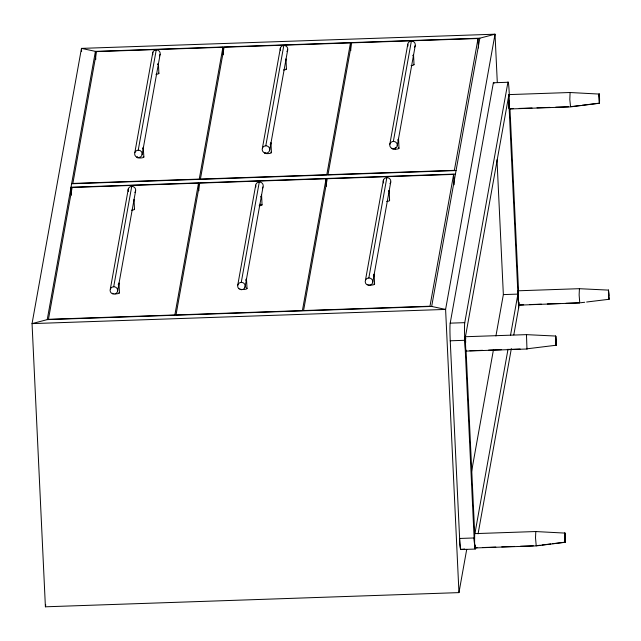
<?xml version="1.0" encoding="UTF-8"?>
<svg xmlns="http://www.w3.org/2000/svg" width="641" height="641" viewBox="0 0 641 641"><rect width="100%" height="100%" fill="white"/><g stroke="black" fill="none" stroke-linecap="round" stroke-linejoin="round"><path stroke-width="0.96" d="M518.016 298.642L518.208 290.726M518.833 302.095L518.625 305.164L518.056 299.435M475.221 545.307L475.197 546.42M523.641 304.779L518.529 304.972L518.04 290.79L579.2 288.69L608.493 290.109L608.91 295.076M509.074 95.854L508.786 94.403L508.85 105.589M465.687 338.985C464.925 328.08 465.037 353.816 465.951 350.363M518.705 304.948L518.801 303.746L518.585 308.257L513.81 334.858M527.11 348.263L526.966 349.008L465.807 351.108L465.23 336.733L526.389 334.642L555.675 336.052L556.003 345.387L555.707 336.068L555.987 345.371L555.779 343.961M474.644 533.761L474.484 543.063L475.422 548.64A14.591 0.769 88 0 1 474.124 537.967L464.805 340.299A14.591 0.769 88 0 1 464.757 322.655L507.928 82.272L493.37 82.769L450.198 323.152A14.591 0.769 88 0 0 450.238 340.796L459.869 543.616L460.567 549.393L464.741 549.008M134.025 199.351L134.49 209.23M261.272 195.353C261.873 194.544 261.071 196.523 261.576 194.968L262.049 204.856M388.831 190.978C389.408 190.297 388.678 191.923 389.143 190.633L389.608 200.473M157.974 64.645L158.415 63.475L158.888 73.411M285.533 60.27L285.982 59.1L286.447 69.036M414.014 64.653L413.541 54.733L413.092 55.895M118.994 282.969L119.474 292.841M143.215 147.334L143.872 157.021M270.165 144.433L270.967 142.711L271.439 152.646M398.534 138.344L398.998 148.271M508.882 106.069L509.291 108.986L570.45 106.887L599.479 103.257L599.159 93.931L599.575 98.898M608.533 297.2L608.822 299.435L608.894 294.628M509.074 95.918L508.874 94.556L509.17 108.698L513.321 108.633M474.572 533.512L474.62 545.227L474.124 537.967L459.565 538.464A14.591 0.769 88 0 0 460.855 549.137M555.627 336.188L555.691 342.695M599.231 101.454L599.135 93.971L599.479 103.257L599.591 99.419M564.953 540.483L564.881 532.959L565.21 542.286L564.905 532.967L565.218 542.286L536.172 545.908L474.965 547.951L477.072 547.735M608.878 294.051L608.493 290.109L608.533 297.232M608.445 290.245L608.501 296.751M608.589 298.001L608.814 299.435L608.95 297.039M466.72 549.361L458.956 592.613L45.407 606.803L32.05 323.609L47.234 319.627L95.413 51.368L479.837 38.18L495.028 34.197L497.28 82.064M45.407 606.803L45.759 604.84M110.316 289.115L128.336 188.783M134.842 152.558L152.854 52.225M113.705 286.735L131.726 186.395M138.232 150.162L156.252 49.83M117.599 291.182A3.79 3.678 10.2 0 0 112.672 286.912A3.79 3.678 10.2 0 0 111.374 293.153A3.79 3.678 10.2 0 0 117.599 291.182L135.612 190.85M142.118 154.617A3.79 3.678 10.2 0 0 137.198 150.347A3.79 3.678 10.2 0 0 135.9 156.58A3.79 3.678 10.2 0 0 142.118 154.617L160.138 54.285M198.518 183.142L174.849 314.971L48.452 319.306L72.129 187.476L198.518 183.142L198.878 190.697M222.924 47.274L199.247 179.103L72.85 183.438L96.527 51.609L222.924 47.274L223.276 54.822M237.691 285.445L255.711 185.113M262.401 148.183L280.421 47.851M241.264 282.352L259.285 182.02M265.791 145.787L283.811 45.455M245.006 287.328L263.018 186.996M269.677 150.242A3.79 3.678 10.2 0 0 264.757 145.964A3.79 3.678 10.2 0 0 263.459 152.205A3.79 3.678 10.2 0 0 269.677 150.242L287.697 49.902M326.085 178.767L302.408 310.597L176.011 314.931L199.688 183.102L326.085 178.767L326.437 186.315M350.483 42.899L326.806 174.729L200.409 179.063L224.086 47.234L350.483 42.899L350.835 50.447M365.442 280.365L383.462 180.025M389.776 144.505L407.796 44.165M368.831 277.978L386.844 177.645M393.35 141.413L411.37 41.08M372.717 282.433A3.79 3.678 10.2 0 0 367.798 278.154A3.79 3.678 10.2 0 0 366.492 284.396A3.79 3.678 10.2 0 0 372.717 282.433L390.738 182.092M397.244 145.86A3.79 3.678 10.2 0 0 392.316 141.589A3.79 3.678 10.2 0 0 391.018 147.831A3.79 3.678 10.2 0 0 397.244 145.86L415.256 45.527M453.644 174.392L429.967 306.222L303.57 310.556L327.247 178.727L453.644 174.392L454.132 184.776M478.042 38.516L454.365 170.346L327.976 174.689L351.645 42.859L478.042 38.516L478.482 47.963M47.234 319.627L431.665 306.438L479.837 38.18M508.593 96.43L465.43 336.813L465.695 342.478M471.512 471.928L493.45 349.762M495.926 335.972L503.353 294.596L496.999 159.825M474.925 533.496L508.009 349.265M510.484 335.475L517.92 294.099L508.778 100.204M478.074 533.865L511.334 348.648M570.538 106.67L569.817 99.563L570.081 92.649M579.865 302.848L518.625 305.164M245.767 280.293L246.569 278.579M157.974 64.004L158.407 63.491L158.111 64.372M285.533 59.629L285.942 59.14L285.67 59.998M413.229 55.623L413.525 54.733M246.256 279.484L246.376 278.827M373.334 275.918L374.128 274.204L374.592 284.091M143.207 147.726L142.606 148.808M118.809 283.594L118.208 284.676M373.815 275.109L374.024 274.332M398.077 139.514L397.724 140.05M260.975 196.41L260.575 196.947M246.465 278.707L247.033 288.466M413.349 54.974L413.092 55.254M536.221 545.86L535.515 537.783L535.804 531.661M571.5 106.558L580.201 105.493M582.132 105.252L599.535 103.129M580.834 302.736L584.704 302.264M586.635 302.023L608.87 299.307M527.054 348.8L556.059 345.251M537.222 545.579L540.123 545.227M542.062 544.994L550.763 543.929M552.694 543.688L565.258 542.15M508.706 94.612L569.865 92.512L599.111 94.067M519.242 108.433L532.062 107.992M536.998 107.824L549.818 107.384M555.739 107.183L568.559 106.743M71.64 183.759L456.063 170.57M455.439 174.048L71.007 187.244L71.383 195.225M503.353 294.596L517.92 294.099M529.562 304.579L541.397 304.171M547.318 303.97L560.138 303.53M566.059 303.321L578.879 302.889M450.198 323.152L464.757 322.655M450.238 340.796L464.805 340.299M469.845 350.763L482.665 350.323M488.586 350.122L501.406 349.682M507.327 349.473L520.147 349.033M474.428 533.641L535.588 531.541L564.833 533.088M482.993 547.526L495.813 547.085M501.735 546.885L514.555 546.444M520.476 546.244L533.296 545.803M460.687 549.561L475.245 549.065M431.665 306.438L445.599 309.419L458.956 592.613M465.23 336.733L465.678 338.977M579.784 303.065L579.127 294.94L579.416 288.827M526.966 349.008L526.461 334.426L526.646 335.035M599.463 103.249L599.255 101.839M565.178 542.246L564.985 540.868M509.315 94.94L509.218 92.945A14.591 0.769 88 0 0 507.928 82.272M509.972 108.914L518.545 290.613M466.055 350.074L474.701 533.48M395.257 147.334L395.345 149.249M95.789 59.357L95.413 51.368L81.471 48.387L32.05 323.609L445.599 309.419L495.028 34.197L81.471 48.387L81.615 51.376M608.926 295.589L608.934 296.094M398.293 147.783A3.501 0.833 -2.7 0 1 396.178 149.193A3.501 0.833 -2.7 0 1 392.108 148.351M413.701 64.316A3.501 0.833 -2.7 0 1 411.097 65.59M407.997 46.024A3.79 3.678 10.2 0 1 412.163 41.128A3.79 3.678 10.2 0 1 414.471 47.13M270.734 152.165A3.501 0.833 -2.7 0 1 270.318 153.287A3.501 0.833 -2.7 0 1 265.63 153.511A3.501 0.833 -2.7 0 1 265.094 152.43M286.142 68.691A3.501 0.833 -2.7 0 1 283.53 69.965M280.438 50.399A3.79 3.678 10.2 0 1 284.604 45.511A3.79 3.678 10.2 0 1 286.912 51.504M143.175 156.54A3.501 0.833 -2.7 0 1 142.743 157.67A3.501 0.833 -2.7 0 1 138.047 157.886A3.501 0.833 -2.7 0 1 137.559 156.797M158.583 73.066A3.501 0.833 -2.7 0 1 155.971 74.34M152.879 54.773A3.79 3.678 10.2 0 1 157.037 49.886A3.79 3.678 10.2 0 1 159.353 55.879M389.367 200.216A3.501 0.833 -2.7 0 1 386.691 201.458M373.999 283.683A3.501 0.833 -2.7 0 1 373.134 284.86A3.501 0.833 -2.7 0 1 368.303 284.9M383.63 182.941A3.79 3.678 10.2 0 1 384.864 178.27A3.79 3.678 10.2 0 1 389.808 178.863A3.79 3.678 10.2 0 1 389.952 183.695M261.808 204.591A3.501 0.833 -2.7 0 1 259.132 205.833M259.95 204.223A3.501 0.833 -2.7 0 1 260.655 204.287M246.432 288.057A3.501 0.833 -2.7 0 1 245.92 289.155A3.501 0.833 -2.7 0 1 241.361 289.403M240.046 288.859A3.501 0.833 -2.7 0 1 240.046 288.77M255.911 186.964A3.79 3.678 10.2 0 1 260.078 182.076A3.79 3.678 10.2 0 1 262.385 188.069M134.249 208.974A3.501 0.833 -2.7 0 1 131.573 210.216M118.873 292.44A3.501 0.833 -2.7 0 1 118.825 293.386A3.501 0.833 -2.7 0 1 115.068 293.874M113.185 293.658A3.501 0.833 -2.7 0 1 112.487 293.241M128.464 191.603A3.79 3.678 10.2 0 1 129.803 186.988A3.79 3.678 10.2 0 1 134.714 187.637A3.79 3.678 10.2 0 1 134.826 192.444M493.37 82.769A14.591 0.769 88 0 1 493.89 83.618M518.833 302.248A14.591 0.769 88 0 1 518.585 308.257M367.605 284.396A3.501 0.833 -2.7 0 0 367.605 284.484M238.74 288.594A3.79 3.678 10.2 0 0 245.094 287.048A3.79 3.678 10.2 0 0 240.487 282.465A3.79 3.678 10.2 0 0 238.74 288.594"/></g></svg>
